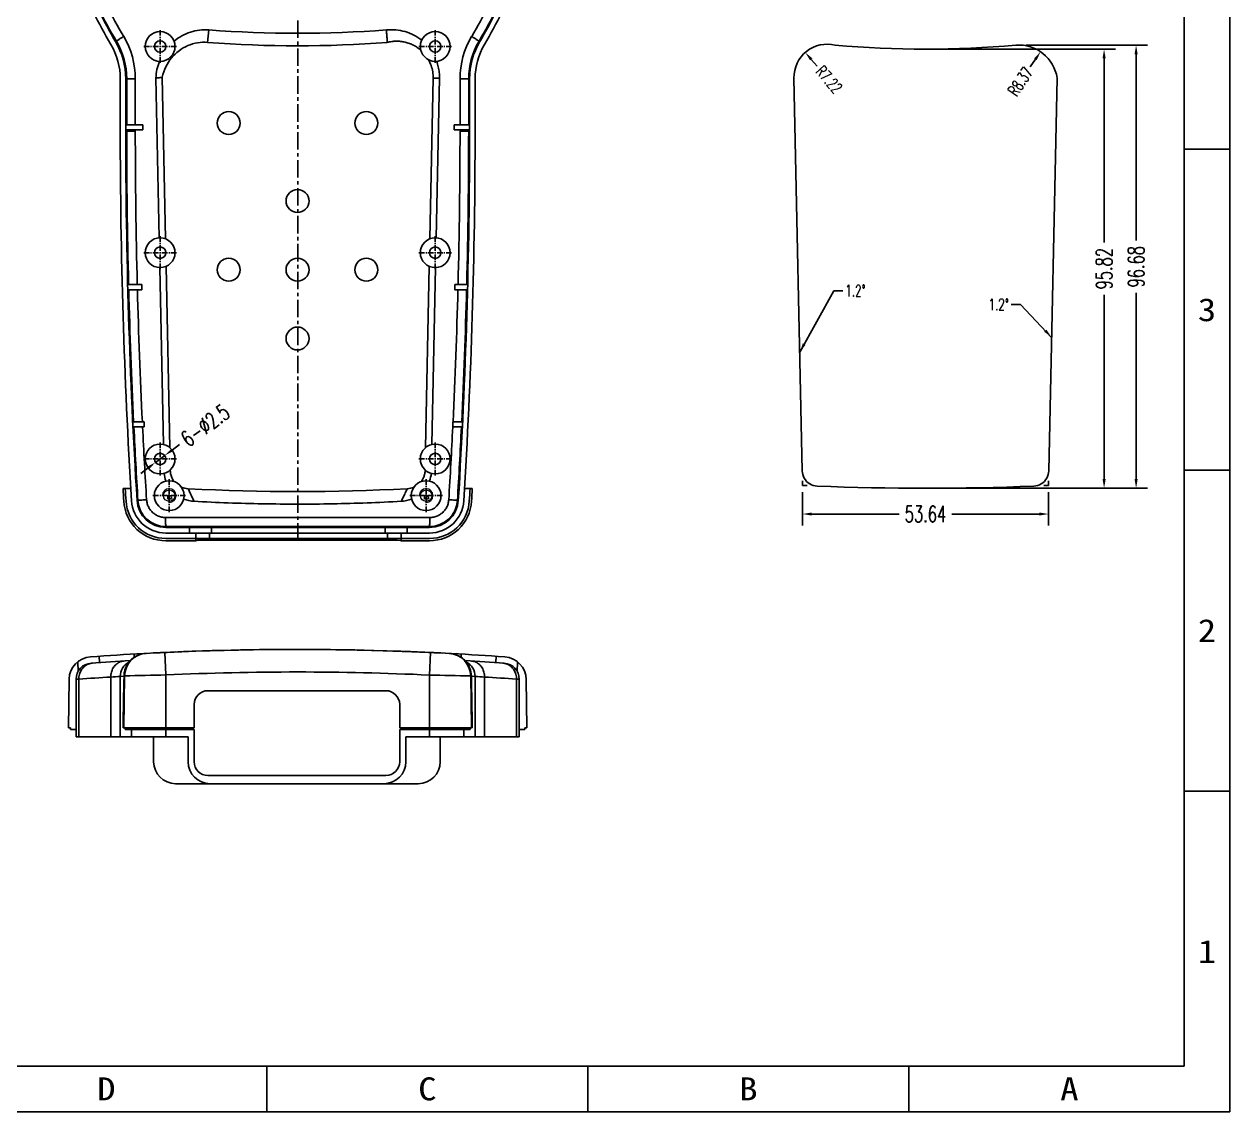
# Model space of a CAD drawing. Header units: millimetres. Extents: x 7503 to 9058, y 3855 to 4325.
# Drawn here: x 7834.4 to 8097.3, y 3855.4 to 4092.8 of the extents above; entities that cross this region are included whole.
import ezdxf
from ezdxf.enums import TextEntityAlignment as Align

# ---------------------------------------------------------------- set-up
doc = ezdxf.new("R2010")
doc.units = ezdxf.units.MM
doc.linetypes.add('CENTER', pattern=[0.6, 0.375, -0.075, 0.075, -0.075])
doc.layers.add('02___PRT_ALL_AXES', color=7, linetype='Continuous')
doc.layers.add('03___PRT_ALL_CURVES', color=7, linetype='Continuous')
doc.layers.add('dim', color=82, linetype='Continuous', lineweight=9)
doc.layers.add('screw', color=33, linetype='Continuous', lineweight=13)
doc.styles.add('romans', font='romans.shx', dxfattribs={"width": 0.67, "bigfont": 'fangsong.shx'})
doc.styles.add('TEXTSTYLE_0', font='txt', dxfattribs={"width": 0.8})
doc.styles.add('TXT', font='txt.shx', dxfattribs={"bigfont": 'gbcbig.shx'})
doc.dimstyles.new('MSTD', dxfattribs={"dimtxt": 3.5, "dimasz": 2, "dimexe": 2.5, "dimexo": 1.5, "dimgap": 1, "dimtad": 0, "dimdsep": 46, "dimtxsty": 'romans', "dimcen": 0, "dimclrd": 5, "dimclre": 5, "dimclrt": 3, "dimadec": 1, "dimazin": 0, "dimtfac": 0.5, "dimtmove": 0, "dimatfit": 3, "dimfxl": 0, "dimarcsym": 0})

# ---------------------------------------------------------------- blocks, each defined once
blk = doc.blocks.new('SUN_6HWZ35TKK40GSGJE8VEUYAXIAKM')
at = {"color": 7, "linetype": 'Continuous'}
for p, q in [((0, 0), (0, 420)), ((-10, 10), (-10, 410)), ((-10, 210), (0, 210)), ((-10, 140), (0, 140)), ((-10, 70), (0, 70)), ((-584, 10), (-10, 10)), ((-210, 0), (-210, 10)), ((-140, 0), (-140, 10)), ((-70, 0), (-70, 10)), ((-594, 0), (0, 0))]:
    blk.add_line(p, q, dxfattribs=at)
at = {"color": 2, "linetype": 'Continuous', "style": 'TEXTSTYLE_0'}
for s, width, p, p2 in [('3', 1.2, (-6.99, 172.5), (-2.99, 172.5)), ('2', 1.2, (-6.99, 102.5), (-2.99, 102.5)), ('1', 2.4, (-6.99, 32.5), (-2.99, 32.5)), ('D', 1.2, (-246.99, 2.53), (-242.99, 2.53)), ('C', 1.2, (-176.99, 2.53), (-172.99, 2.53)), ('B', 1.2, (-106.99, 2.53), (-102.99, 2.53)), ('A', 1.2, (-36.99, 2.53), (-32.99, 2.53))]:
    blk.add_text(s, height=5, dxfattribs=dict(at, width=width)).set_placement(p, p2, align=Align.FIT)
blk = doc.blocks.new('*D6')
at = {"color": 5, "lineweight": -2}
for p, q in [((10690.79, -840.36), (10689.19, -841.55)), ((10685.58, -844.24), (10687.59, -842.75)), ((10683.98, -845.44), (10682.37, -846.63))]:
    blk.add_line(p, q, dxfattribs=at)
at = {"color": 5}
for points in [[(10688.99, -841.29), (10689.39, -841.82), (10687.59, -842.75)], [(10683.78, -845.17), (10684.18, -845.7), (10685.58, -844.24)]]:
    blk.add_solid(points, dxfattribs=at)
at = {"layer": 'Defpoints', "color": 0}
for p in [(10687.59, -842.75), (10685.58, -844.24)]:
    blk.add_point(p, dxfattribs=at)
at = {"color": 3, "insert": (10696.43, -836.16), "char_height": 3.5, "attachment_point": 5, "rotation": 36.6904, "style": 'romans'}
blk.add_mtext('6-∅2.5', dxfattribs=at)
blk = doc.blocks.new('*D15')
at = {"color": 5, "lineweight": -2}
for p, q in [((10875.38, -753.2), (10901.9, -753.2)), ((10899.4, -755.2), (10899.4, -795.86)), ((10899.4, -847.89), (10899.4, -807.24)), ((10854.98, -849.89), (10901.9, -849.89))]:
    blk.add_line(p, q, dxfattribs=at)
at = {"color": 5}
for points in [[(10899.07, -755.2), (10899.74, -755.2), (10899.4, -753.2)], [(10899.07, -847.89), (10899.74, -847.89), (10899.4, -849.89)]]:
    blk.add_solid(points, dxfattribs=at)
at = {"layer": 'Defpoints', "color": 0}
for p in [(10873.88, -753.2), (10853.48, -849.89), (10899.4, -849.89)]:
    blk.add_point(p, dxfattribs=at)
at = {"color": 3, "insert": (10899.4, -801.55), "char_height": 3.5, "attachment_point": 5, "rotation": 90, "style": 'romans'}
blk.add_mtext('96.68', dxfattribs=at)
blk = doc.blocks.new('*D2')
at = {"color": 5, "lineweight": -2}
for p, q in [((10854.98, -754.07), (10894.92, -754.07)), ((10892.42, -756.07), (10892.42, -796.29)), ((10892.42, -847.89), (10892.42, -807.67)), ((10854.98, -849.89), (10894.92, -849.89))]:
    blk.add_line(p, q, dxfattribs=at)
at = {"color": 5}
for points in [[(10892.09, -756.07), (10892.76, -756.07), (10892.42, -754.07)], [(10892.09, -847.89), (10892.76, -847.89), (10892.42, -849.89)]]:
    blk.add_solid(points, dxfattribs=at)
at = {"layer": 'Defpoints', "color": 0}
for p in [(10853.48, -754.07), (10853.48, -849.89), (10892.42, -849.89)]:
    blk.add_point(p, dxfattribs=at)
at = {"color": 3, "insert": (10892.42, -801.98), "char_height": 3.5, "attachment_point": 5, "rotation": 90, "style": 'romans'}
blk.add_mtext('95.82', dxfattribs=at)
blk = doc.blocks.new('*D16')
at = {"color": 5, "lineweight": -2}
for p, q in [((10826.66, -850.76), (10826.66, -858)), ((10880.31, -850.76), (10880.31, -858)), ((10828.66, -855.5), (10847.74, -855.5)), ((10878.31, -855.5), (10859.23, -855.5))]:
    blk.add_line(p, q, dxfattribs=at)
at = {"color": 5}
for points in [[(10828.66, -855.17), (10828.66, -855.84), (10826.66, -855.5)], [(10878.31, -855.17), (10878.31, -855.84), (10880.31, -855.5)]]:
    blk.add_solid(points, dxfattribs=at)
at = {"layer": 'Defpoints', "color": 0}
for p in [(10826.66, -849.26), (10880.31, -849.26), (10880.31, -855.5)]:
    blk.add_point(p, dxfattribs=at)
at = {"color": 3, "insert": (10853.48, -855.5), "char_height": 3.5, "attachment_point": 5, "style": 'romans'}
blk.add_mtext('53.64', dxfattribs=at)
blk = doc.blocks.new('*D17')
at = {"layer": 'Defpoints', "color": 0}
for p in [(10878.57, -754.64), (10873.88, -761.57)]:
    blk.add_point(p, dxfattribs=at)
at = {"layer": 'dim', "color": 5, "lineweight": -2}
blk.add_line((10876.33, -757.95), (10877.45, -756.3), dxfattribs=at)
at = {"layer": 'dim', "color": 5}
blk.add_solid([(10877.17, -756.11), (10877.73, -756.48), (10878.57, -754.64)], dxfattribs=at)
at = {"layer": 'dim', "color": 3, "insert": (10874.17, -761.14), "char_height": 2.5, "attachment_point": 5, "rotation": 55.9548, "style": 'romans'}
blk.add_mtext('R8.37', dxfattribs=at)
blk = doc.blocks.new('*D18')
at = {"layer": 'Defpoints', "color": 0}
for p in [(10827.25, -754.81), (10832.02, -760.23)]:
    blk.add_point(p, dxfattribs=at)
at = {"layer": 'dim', "color": 5, "lineweight": -2}
blk.add_line((10829.89, -757.81), (10828.57, -756.31), dxfattribs=at)
at = {"layer": 'dim', "color": 5}
blk.add_solid([(10828.82, -756.09), (10828.32, -756.53), (10827.25, -754.81)], dxfattribs=at)
at = {"layer": 'dim', "color": 3, "insert": (10832.44, -760.71), "char_height": 2.5, "attachment_point": 5, "rotation": 311.3109, "style": 'romans'}
blk.add_mtext('R7.22', dxfattribs=at)
blk = doc.blocks.new('*D21')
at = {"color": 5, "lineweight": -2}
blk.add_line((10860.95, -686.75), (10861, -684.75), dxfattribs=at)
at = {"color": 5}
blk.add_solid([(10860.67, -684.75), (10861.33, -684.76), (10861.05, -682.76)], dxfattribs=at)
at = {"layer": 'Defpoints', "color": 0}
for p in [(10861.05, -682.76), (10853.47, -982.05)]:
    blk.add_point(p, dxfattribs=at)
at = {"color": 3, "insert": (10860.75, -694.62), "char_height": 3.5, "attachment_point": 5, "rotation": 88.5493, "style": 'romans'}
blk.add_mtext('R299.39', dxfattribs=at)
blk = doc.blocks.new('screw_m3_l')
at = {"layer": 'screw', "color": 1, "linetype": 'CENTER', "ltscale": 1.524}
for p, q in [((-1.65, 0), (1.65, 0)), ((0, -1.65), (0, 1.65))]:
    blk.add_line(p, q, dxfattribs=at)
at = {"layer": 'screw', "color": 33}
blk.add_circle((0, 0), 1.25, dxfattribs=at)
at = {"layer": 'screw', "color": 92}
blk.add_arc((0, 0), 1.5, 270, 180, dxfattribs=at)
at = {"layer": 'screw', "color": 6, "style": 'TXT'}
blk.add_text('M3', height=0.6, dxfattribs=at).set_placement((-0.51, -0.75))

msp = doc.modelspace()

# ---------------------------------------------------------------- linework, layer by layer
at = {"color": 1, "linetype": 'CENTER', "ltscale": 10.158723}
msp.add_line((7894.041, 3980.038), (7894.041, 4183.63), dxfattribs=at)
at = {"color": 7, "linetype": 'Continuous'}
for p, q in [((7874.671, 4091.472), (7874.396, 4088.771)), ((7854.337, 4088.924), (7854.502, 4089.021)), ((7933.745, 4088.924), (7933.58, 4089.021)), ((7855.361, 4080.814), (7855.361, 4069.389)), ((7856.561, 4069.389), (7856.561, 4080.814)), ((7856.561, 4080.814), (7858.641, 4080.814)), ((7856.754, 4080.814), (7856.754, 4070.762)), ((7858.641, 4080.814), (7858.641, 4070.762)), ((7863.131, 4081), (7863.844, 4046.126)), ((7864.503, 4081.163), (7865.229, 4045.907)), ((7922.858, 4045.909), (7923.581, 4080.975)), ((7924.958, 4080.945), (7923.581, 4080.975)), ((7924.245, 4046.125), (7924.958, 4080.945)), ((7931.521, 4080.814), (7929.44, 4080.814)), ((7929.44, 4070.762), (7929.44, 4080.814)), ((7931.327, 4070.762), (7931.327, 4080.814)), ((7931.521, 4080.814), (7931.521, 4069.389)), ((7932.721, 4069.389), (7932.721, 4080.814)), ((8004.053, 3995.314), (8002.258, 4080.993)), ((8059.624, 4080.993), (8057.829, 3995.314)), ((7860.26, 4070.762), (7856.562, 4070.762)), ((7860.26, 4069.662), (7860.26, 4070.762)), ((7931.52, 4070.762), (7928.141, 4070.762)), ((7928.141, 4070.762), (7928.141, 4069.662)), ((7856.561, 4069.389), (7858.641, 4069.389)), ((7856.562, 4069.662), (7860.26, 4069.662)), ((7856.754, 4069.662), (7856.754, 4069.389)), ((7858.641, 4069.662), (7858.641, 4069.389)), ((7928.141, 4069.662), (7931.52, 4069.662)), ((7929.44, 4069.389), (7929.44, 4069.662)), ((7931.521, 4069.389), (7929.44, 4069.389)), ((7931.327, 4069.389), (7931.327, 4069.662)), ((7863.977, 4039.633), (7864.768, 4001.05)), ((7865.353, 4039.908), (7866.168, 4000.339)), ((7921.919, 4000.343), (7922.734, 4039.906)), ((7923.321, 4001.051), (7924.112, 4039.633)), ((7860.06, 4035.912), (7857.035, 4035.912)), ((7860.06, 4034.812), (7860.06, 4035.912)), ((7931.097, 4035.912), (7928.341, 4035.912)), ((7928.341, 4035.912), (7928.341, 4034.812)), ((7857.014, 4034.812), (7860.06, 4034.812)), ((7928.341, 4034.812), (7931.014, 4034.812)), ((7858.135, 4004.862), (7860.56, 4004.862)), ((7860.56, 4005.962), (7858.143, 4005.962)), ((7860.56, 4004.862), (7860.56, 4005.962)), ((7930, 4005.962), (7927.841, 4005.962)), ((7927.841, 4005.962), (7927.841, 4004.862)), ((7927.841, 4004.862), (7929.883, 4004.862)), ((7866.002, 3995.29), (7866.272, 3995.296)), ((7866.268, 3995.515), (7866.272, 3995.296)), ((7921.815, 3995.297), (7921.819, 3995.51)), ((7922.079, 3995.291), (7921.815, 3995.297)), ((7855.959, 3991.411), (7856.454, 3991.411)), ((7856.453, 3991.432), (7857.655, 3991.432)), ((7930.427, 3991.432), (7931.63, 3991.432)), ((7931.628, 3991.411), (7932.123, 3991.411)), ((8004.12, 3992.121), (8004.099, 3993.121)), ((8057.762, 3992.121), (8057.783, 3993.121)), ((7859.012, 3988.849), (7859.207, 3988.861)), ((7929.07, 3988.849), (7928.874, 3988.861)), ((7865.208, 3985.131), (7922.874, 3985.131)), ((7865.3, 3983.131), (7870.451, 3983.135)), ((7865.3, 3982.932), (7865.3, 3983.131)), ((7865.3, 3982.932), (7922.782, 3982.932)), ((7865.3, 3981.732), (7922.782, 3981.732)), ((7870.451, 3983.135), (7875.251, 3983.137)), ((7870.451, 3982.932), (7870.451, 3981.732)), ((7871.801, 3980.038), (7871.801, 3981.732)), ((7874.801, 3980.165), (7874.801, 3981.732)), ((7875.251, 3983.137), (7902.201, 3983.141)), ((7875.251, 3982.932), (7875.251, 3981.732)), ((7902.201, 3983.141), (7910.201, 3983.138)), ((7909.201, 3983.041), (7903.201, 3983.041)), ((7903.201, 3982.978), (7909.201, 3982.978)), ((7910.201, 3983.138), (7913.151, 3983.137)), ((7913.151, 3983.137), (7917.951, 3983.135)), ((7913.151, 3981.732), (7913.151, 3982.932)), ((7913.601, 3980.165), (7913.601, 3981.732)), ((7916.601, 3980.038), (7916.601, 3981.732)), ((7917.951, 3983.135), (7922.782, 3983.131)), ((7917.951, 3981.732), (7917.951, 3982.932)), ((7922.782, 3982.932), (7922.782, 3983.131)), ((7865.3, 3980.532), (7922.782, 3980.532)), ((7871.801, 3980.038), (7865.3, 3980.038)), ((7913.601, 3980.165), (7874.801, 3980.165)), ((7922.782, 3980.038), (7916.601, 3980.038)), ((7850.771, 3954.864), (7850.797, 3953.462)), ((7858.406, 3955.341), (7858.406, 3954.623)), ((7865.3, 3950.765), (7865.071, 3955.681)), ((7922.782, 3950.75), (7923.013, 3955.666)), ((7929.676, 3954.606), (7929.676, 3955.323)), ((7937.311, 3954.842), (7937.285, 3953.462)), ((7846.108, 3953.661), (7846.15, 3951.486)), ((7941.974, 3953.638), (7941.932, 3951.486)), ((7844.047, 3939.24), (7844.214, 3949.821)), ((7846.312, 3949.868), (7845.741, 3949.844)), ((7845.741, 3949.844), (7845.741, 3937.24)), ((7846.312, 3949.868), (7846.312, 3937.24)), ((7853.305, 3950.311), (7853.305, 3937.24)), ((7855.361, 3950.459), (7856.171, 3950.503)), ((7855.361, 3950.459), (7855.361, 3937.24)), ((7856.123, 3939.24), (7856.301, 3950.569)), ((7856.301, 3950.569), (7856.173, 3950.562)), ((7865.3, 3937.24), (7865.3, 3950.765)), ((7922.782, 3937.24), (7922.782, 3950.75)), ((7931.959, 3939.24), (7931.781, 3950.552)), ((7931.91, 3950.545), (7931.781, 3950.552)), ((7931.911, 3950.503), (7932.721, 3950.459)), ((7932.721, 3950.459), (7932.721, 3937.24)), ((7934.777, 3950.311), (7934.777, 3937.24)), ((7942.341, 3949.844), (7941.77, 3949.868)), ((7941.77, 3949.868), (7941.77, 3937.24)), ((7942.341, 3949.844), (7942.341, 3937.24)), ((7944.035, 3939.24), (7943.869, 3949.798)), ((7874.481, 3947.34), (7913.281, 3947.34)), ((7871.481, 3939.24), (7871.481, 3944.34)), ((7916.281, 3939.24), (7916.281, 3944.34)), ((7844.047, 3939.24), (7844.541, 3939.24)), ((7844.541, 3939.24), (7844.541, 3938.84)), ((7844.541, 3938.84), (7845.741, 3938.84)), ((7855.959, 3939.24), (7871.481, 3939.24)), ((7856.454, 3939.24), (7856.453, 3938.84)), ((7856.453, 3938.84), (7871.481, 3938.84)), ((7856.616, 3938.84), (7856.616, 3939.24)), ((7857.814, 3938.84), (7857.814, 3937.24)), ((7871.481, 3938.84), (7871.481, 3931.84)), ((7916.281, 3939.24), (7932.123, 3939.24)), ((7916.281, 3938.84), (7916.281, 3931.84)), ((7916.281, 3938.84), (7931.63, 3938.84)), ((7930.268, 3938.84), (7930.268, 3937.24)), ((7931.466, 3938.84), (7931.466, 3939.24)), ((7931.63, 3938.84), (7931.628, 3939.24)), ((7942.341, 3938.84), (7943.541, 3938.84)), ((7943.541, 3939.24), (7943.541, 3938.84)), ((7943.541, 3939.24), (7944.035, 3939.24)), ((7870.131, 3937.24), (7845.741, 3937.24)), ((7862.631, 3937.24), (7862.631, 3931.84)), ((7870.131, 3937.24), (7870.131, 3931.84)), ((7917.631, 3937.24), (7917.631, 3931.84)), ((7942.341, 3937.24), (7917.631, 3937.24)), ((7925.131, 3937.24), (7925.131, 3931.84)), ((7913.281, 3928.84), (7874.481, 3928.84)), ((7920.331, 3927.04), (7867.431, 3927.04))]:
    msp.add_line(p, q, dxfattribs=at)
for p in [(8087.309, 3921.448), (7987.309, 3865.448)]:
    msp.add_line(p, (8087.309, 3865.448))
for centre in [(7864.041, 4087.882), (7924.041, 4087.882), (7864.041, 4042.882), (7924.041, 4042.882), (7864.041, 3997.882), (7924.041, 3997.882)]:
    msp.add_circle(centre, 1.25)
at = {"color": 7}
for centre in [(7879.011, 4071.162), (7909.011, 4071.162), (7894.011, 4054.162), (7879.011, 4039.162), (7894.011, 4039.162), (7909.011, 4039.162), (7894.011, 4024.162)]:
    msp.add_circle(centre, 2.5, dxfattribs=at)
at = {"color": 7, "linetype": 'Continuous'}
for centre, radius, start, end in [((7937.857, 4138.449), 98.3, 201.36295, 210.66664), ((7937.857, 4138.449), 97.1, 201.36295, 210.66664), ((7937.799, 4138.468), 96.868, 201.38641, 210.69435), ((7937.502, 4138.521), 94.744, 201.45024, 210.77621), ((7850.585, 4138.517), 94.737, 329.22365, 338.55031), ((7850.285, 4138.467), 96.866, 329.30578, 338.61385), ((7850.225, 4138.449), 97.1, 329.33336, 338.63705), ((7850.225, 4138.449), 98.3, 329.33336, 338.63705), ((7894.016, 4353.226), 262.464, 265.77293, 274.23346), ((7840.66, 4080.814), 15.9, 0, 30.66664), ((7840.677, 4080.814), 16.077, 359.99976, 30.69724), ((7840.61, 4080.813), 18.03, 0.00281, 30.78482), ((7894.026, 4342.265), 254.253, 265.57134, 274.41069), ((7947.475, 4080.812), 18.036, 149.21947, 179.99312), ((7947.405, 4080.814), 16.077, 149.30267, 180.0006), ((7947.422, 4080.814), 15.9, 149.33336, 180), ((8009.477, 4081.144), 7.22, 75.80081, 181.19972), ((7840.66, 4080.814), 14.7, 0, 30.66664), ((7947.422, 4080.814), 14.7, 149.33336, 180), ((8030.941, 4320.295), 232.985, 265.15131, 274.84869), ((8051.341, 4079.807), 8.367, 8.15118, 94.8483), ((7874.39, 4080.505), 11.27, 158.50477, 177.48405), ((9180.953, 4069.389), 1325.592, 180, 183.486476), ((9180.953, 4069.389), 1324.392, 180, 183.486476), ((9179.79, 4069.389), 1323.036, 180.000005, 181.449933), ((9175.477, 4069.389), 1316.836, 180.000007, 181.456764), ((6612.6, 4069.389), 1316.84, 358.543244, 359.999996), ((6607.129, 4069.389), 1324.392, 356.513524, 0), ((6607.129, 4069.389), 1325.592, 356.513524, 0), ((6608.286, 4069.389), 1323.041, 358.550076, 359.999998), ((9179.866, 4069.391), 1323.112, 181.497589, 182.747787), ((9175.575, 4069.392), 1316.934, 181.504656, 182.760727), ((6612.496, 4069.392), 1316.944, 357.239294, 358.495355), ((6608.205, 4069.391), 1323.122, 357.252235, 358.502423), ((9179.975, 4069.396), 1323.22, 182.795469, 183.489368), ((9175.699, 4069.398), 1317.058, 182.808639, 183.500495), ((6608.097, 4069.396), 1323.231, 356.51066, 357.204553), ((7871.488, 3995.397), 6.603, 185.60638, 200.82068), ((7916.584, 3995.4), 6.62, 339.19591, 354.36914), ((9180.953, 4069.389), 1327.286, 183.368066, 183.486476), ((9180.953, 4069.389), 1326.793, 183.368414, 183.486476), ((7870.374, 3995.559), 4.182, 246.75593, 267.16016), ((7894.069, 4470.108), 479.322, 267.14161, 272.85182), ((7917.713, 3995.546), 4.171, 272.79741, 293.17745), ((6607.129, 4069.389), 1326.793, 356.513524, 356.631586), ((6607.129, 4069.389), 1327.286, 356.513524, 356.631934), ((8030.941, 4560.48), 568.991, 267.29819, 267.39888), ((8030.941, 4560.48), 568.991, 267.6207, 272.3793), ((8030.941, 4560.48), 568.991, 272.60112, 272.70181), ((7865.3, 3989.232), 9.194, 183.48648, 270), ((7865.3, 3989.232), 8.7, 183.48648, 270), ((7865.3, 3989.232), 7.5, 183.48648, 270), ((7865.3, 3989.232), 6.3, 183.48648, 270), ((7865.297, 3989.232), 6.101, 183.48953, 270.02874), ((7871.776, 3995.636), 6.991, 248.41781, 267.14208), ((7916.313, 3995.616), 6.976, 272.77724, 291.58645), ((7922.785, 3989.232), 6.101, 269.97127, 356.51078), ((7922.782, 3989.232), 6.3, 270, 356.51352), ((7922.782, 3989.232), 7.5, 270, 356.51352), ((7922.782, 3989.232), 8.7, 270, 356.51352), ((7922.782, 3989.232), 9.194, 270, 356.51352), ((7849.213, 3949.742), 5, 94.09841, 179.1), ((7893.881, 3326.342), 629.998, 93.043608, 94.098409), ((7861.295, 3950.496), 4.995, 93.0418, 179.16783), ((7893.881, 3326.342), 629.998, 86.96608, 93.004588), ((7926.787, 3950.479), 4.995, 0.83194, 86.92853), ((7893.881, 3326.342), 629.998, 85.872208, 86.927308), ((7938.87, 3949.719), 5, 0.9, 85.87221), ((7849.241, 3949.844), 3.5, 94.09513, 180), ((7893.881, 3326.342), 628.598, 93.315651, 94.095134), ((7858.861, 3950.459), 3.5, 117.81719, 179.99999), ((7926.898, 3950.448), 5.013, 1.10897, 43.34269), ((7894.201, 3326.342), 628.598, 85.904866, 86.683087), ((7929.221, 3950.459), 3.5, 360, 62.54864), ((7938.841, 3949.844), 3.5, 359.99999, 85.90478), ((7892.245, 3279.637), 671.803, 93.322927, 93.920553), ((7883.64, 3543.367), 408.073, 93.97378, 94.26318), ((7928.853, 832.914), 3118.499, 91.167737, 91.333116), ((7893.881, 3326.421), 624.998, 87.349621, 92.621073), ((7858.538, 833.997), 3117.415, 88.653717, 88.819158), ((7904.394, 3542.696), 408.745, 85.73705, 86.02598), ((7895.837, 3279.637), 671.803, 86.079447, 86.677073), ((7874.481, 3944.34), 3, 90, 180), ((7913.281, 3944.34), 3, 0, 90), ((7867.431, 3931.84), 4.8, 180, 270), ((7874.931, 3931.84), 4.8, 180, 270), ((7874.481, 3931.84), 3, 180, 270), ((7912.831, 3931.84), 4.8, 270, 0), ((7913.281, 3931.84), 3, 270, 0), ((7920.331, 3931.84), 4.8, 270, 0)]:
    msp.add_arc(centre, radius, start, end, dxfattribs=at)
for centre, major_axis, ratio, start_param, end_param in [((7903.201, 3983.025), (1, 0), 0.0157093, 1.5707963, 3.1415927), ((7903.201, 3982.994), (1, 0), 0.0157093, -3.1415927, -1.5707963), ((7909.201, 3983.025), (1, 0), 0.0157093, 0, 1.5707963), ((7909.201, 3982.994), (1, 0), 0.0157093, -1.5707963, 0), ((7874.801, 3980.118), (3, 0), 0.0157093, 1.5707963, 3.1415927), ((7913.601, 3980.118), (3, 0), 0.0157093, 6.2831853, 7.8539816), ((9180.953, -6036.514), (0, 28316.37), 0.0499979, 1.2103454, 1.2107727), ((6607.129, -6036.514), (0, 28316.37), 0.0499979, -1.2107727, -1.2103461)]:
    msp.add_ellipse(centre, major_axis=major_axis, ratio=ratio, start_param=start_param, end_param=end_param, dxfattribs=at)
for points, start_tangent, end_tangent in [([(7874.67, 4091.472), (7872.649, 4091.429), (7870.655, 4090.997), (7868.772, 4090.189), (7867.079, 4089.037)], (-0.9971922, 0.0748848), (-0.7695819, -0.6385482)), ([(7921.081, 4089.225), (7919.365, 4090.346), (7917.45, 4091.117), (7915.427, 4091.496), (7913.392, 4091.474)], (-0.7795384, 0.6263544), (-0.9940028, -0.1093548)), ([(7913.579, 4088.765), (7913.521, 4089.66), (7913.458, 4090.563), (7913.392, 4091.474)], (-0.0608063, 0.9981496), (-0.0729356, 0.9973367)), ([(7854.502, 4089.021), (7854.62, 4089.118)], (-0.0667017, 0.997773), (0.9191434, 0.3939231)), ([(7854.62, 4089.118), (7854.962, 4089.343), (7855.479, 4089.666), (7856.1, 4090.041)], (0.9191434, 0.3939231), (0.8590723, 0.5118543)), ([(7874.393, 4088.771), (7872.205, 4088.671), (7870.086, 4088.051), (7868.167, 4086.943), (7866.544, 4085.39), (7865.298, 4083.45), (7864.503, 4081.163)], (-0.9972401, 0.074244), (-0.2180548, -0.9759365)), ([(7920.901, 4087.044), (7920.128, 4087.645), (7919.287, 4088.145), (7918.391, 4088.538), (7917.454, 4088.82), (7916.49, 4088.985), (7915.513, 4089.031), (7914.538, 4088.957), (7913.579, 4088.765)], (-0.7496417, 0.6618439), (-0.9663474, -0.2572406)), ([(7933.462, 4089.118), (7933.12, 4089.343), (7932.602, 4089.666), (7931.98, 4090.041)], (-0.9195, 0.39309), (-0.859088, 0.5118279)), ([(7933.58, 4089.021), (7933.462, 4089.118)], (0.0633044, 0.9979943), (-0.9195, 0.39309)), ([(7923.581, 4080.975), (7923.485, 4082.349), (7923.144, 4083.708), (7922.568, 4084.985)], (0.020479, 0.9997903), (-0.4911388, 0.8710813)), ([(7924.958, 4080.945), (7924.907, 4082.186), (7924.702, 4083.432), (7924.347, 4084.646)], (0.0205066, 0.9997897), (-0.3386516, 0.9409118)), ([(7863.131, 4081), (7863.599, 4081.043), (7864.057, 4081.095), (7864.503, 4081.163)], (0.9962898, 0.086062), (0.9844604, 0.1756069)), ([(7926.983, 3988.982), (7927.444, 3996.921), (7927.85, 4004.862)], (0.0610566, 0.9981343), (0.0489999, 0.9987988)), ([(7866.272, 3995.296), (7866.379, 3994.466), (7866.664, 3993.673), (7867.117, 3992.949)], (0.0202415, -0.9997951), (0.6171904, -0.7868138)), ([(7920.973, 3992.951), (7921.424, 3993.675), (7921.708, 3994.467), (7921.815, 3995.297)], (0.6161544, 0.7876254), (0.0200665, 0.9997986)), ([(8007.32, 3991.979), (8005.695, 3992.466), (8004.506, 3993.679), (8004.053, 3995.314)], (-0.9991379, 0.0415137), (-0.0209426, 0.9997807)), ([(8057.829, 3995.314), (8057.377, 3993.679), (8056.188, 3992.466), (8054.563, 3991.979)], (-0.0209422, -0.9997807), (-0.9991379, -0.041514)), ([(7871.427, 3988.653), (7871.016, 3989.564), (7870.596, 3990.474), (7870.167, 3991.383)], (-0.410408, 0.911902), (-0.4352567, 0.9003064)), ([(7916.651, 3988.648), (7917.065, 3989.56), (7917.486, 3990.471), (7917.917, 3991.38)], (0.4098678, 0.912145), (0.4326852, 0.9015451)), ([(7859.207, 3988.861), (7859.358, 3988.872)], (0.9656865, 0.2597107), (0.9999918, 0.0040399)), ([(7859.358, 3988.872), (7859.766, 3988.899), (7860.374, 3988.938), (7861.098, 3988.982)], (0.9999918, 0.0040399), (0.9981358, 0.0610325)), ([(7861.098, 3988.982), (7861.246, 3988.115), (7861.578, 3987.295), (7862.079, 3986.565), (7862.726, 3985.959), (7863.488, 3985.505), (7864.329, 3985.225), (7865.208, 3985.131)], (0.0612639, -0.9981216), (0.9999999, 0.0005341)), ([(7871.427, 3988.653), (7886.375, 3988.106), (7901.682, 3988.104), (7916.651, 3988.648)], (0.9984291, -0.05603), (0.9984478, 0.0556957)), ([(7922.874, 3985.131), (7923.752, 3985.225), (7924.593, 3985.505), (7925.355, 3985.959), (7926.002, 3986.565), (7926.503, 3987.295), (7926.835, 3988.115), (7926.983, 3988.982)], (0.9999999, -0.0005145), (0.0612515, 0.9981224)), ([(7928.724, 3988.872), (7928.316, 3988.899), (7927.707, 3988.938), (7926.983, 3988.982)], (-0.9999896, 0.00456), (-0.998136, 0.0610286)), ([(7928.874, 3988.861), (7928.724, 3988.872)], (-0.9661894, 0.2578332), (-0.9999896, 0.00456)), ([(7865.265, 3983.292), (7865.235, 3983.728), (7865.215, 3984.373), (7865.208, 3985.131)], (0.0804376, 0.9967596), (-0.0007247, 0.9999997)), ([(7865.3, 3983.131), (7865.265, 3983.292)], (-0.946856, 0.3216578), (0.0804376, 0.9967596)), ([(7922.782, 3983.131), (7922.817, 3983.293)], (0.9457566, 0.3248761), (-0.0823688, 0.9966019)), ([(7922.817, 3983.293), (7922.846, 3983.728), (7922.866, 3984.373), (7922.874, 3985.131)], (-0.0823688, 0.9966019), (0.0007178, 0.9999997)), ([(7860.859, 3955.474), (7860.237, 3955.399), (7859.527, 3955.206), (7858.804, 3954.883), (7858.13, 3954.442), (7857.544, 3953.9)], (-0.9986253, -0.0524159), (-0.6873023, -0.7263715)), ([(7930.538, 3953.892), (7929.952, 3954.426), (7929.28, 3954.866), (7928.558, 3955.189), (7927.848, 3955.381), (7927.225, 3955.457)], (-0.6872783, 0.7263942), (-0.9985984, 0.0529272)), ([(7846.312, 3949.868), (7846.448, 3950.905), (7846.866, 3951.849), (7847.526, 3952.615), (7848.371, 3953.134), (7849.323, 3953.359)], (-0.0094297, 0.9999555), (0.9974844, 0.0708869)), ([(7853.305, 3950.311), (7853.426, 3951.357), (7853.813, 3952.308), (7854.428, 3953.076), (7855.216, 3953.59), (7856.105, 3953.804)], (-0.01566, 0.9998774), (0.9981926, 0.0600962)), ([(7857.522, 3953.888), (7856.959, 3953.163), (7856.539, 3952.348), (7856.273, 3951.47), (7856.173, 3950.562)], (-0.6873023, -0.7263715), (-0.0188418, -0.9998225)), ([(7934.777, 3950.311), (7934.656, 3951.357), (7934.27, 3952.308), (7933.654, 3953.076), (7932.866, 3953.59), (7931.977, 3953.804)], (0.0156596, 0.9998774), (-0.9981934, 0.060082)), ([(7941.77, 3949.868), (7941.634, 3950.905), (7941.216, 3951.849), (7940.556, 3952.615), (7939.711, 3953.134), (7938.759, 3953.359)], (0.0094295, 0.9999555), (-0.9974845, 0.0708853))]:
    msp.add_spline(points, degree=3, dxfattribs=dict(at, start_tangent=start_tangent, end_tangent=end_tangent))
at = {"layer": '02___PRT_ALL_AXES', "color": 1, "linetype": 'CENTER', "ltscale": 3.302}
for p, q in [((7864.041, 4084.307), (7864.041, 4091.457)), ((7924.041, 4084.307), (7924.041, 4091.457)), ((7860.466, 4087.882), (7867.616, 4087.882)), ((7920.466, 4087.882), (7927.616, 4087.882)), ((7864.041, 4039.307), (7864.041, 4046.457)), ((7924.041, 4039.307), (7924.041, 4046.457)), ((7860.466, 4042.882), (7867.616, 4042.882)), ((7920.466, 4042.882), (7927.616, 4042.882)), ((7864.041, 3994.307), (7864.041, 4001.457)), ((7924.041, 3994.307), (7924.041, 4001.457)), ((7860.466, 3997.882), (7867.616, 3997.882)), ((7920.466, 3997.882), (7927.616, 3997.882)), ((7866.041, 3986.307), (7866.041, 3993.457)), ((7922.041, 3986.307), (7922.041, 3993.457)), ((7862.466, 3989.882), (7869.616, 3989.882)), ((7918.466, 3989.882), (7925.616, 3989.882))]:
    msp.add_line(p, q, dxfattribs=at)
at = {"layer": '02___PRT_ALL_AXES', "color": 7, "linetype": 'Continuous'}
for centre in [(7864.041, 4087.882), (7924.041, 4087.882), (7864.041, 4042.882), (7924.041, 4042.882), (7864.041, 3997.882), (7924.041, 3997.882), (7866.041, 3989.882), (7922.041, 3989.882)]:
    msp.add_circle(centre, 3.25, dxfattribs=at)
at = {"layer": '03___PRT_ALL_CURVES', "color": 40, "linetype": 'Continuous'}
for p, q in [((7862.545, 3955.56), (7864.157, 3955.639)), ((7864.208, 3955.641), (7865.442, 3955.698)), ((7866.381, 3955.74), (7867.49, 3955.787)), ((7868.749, 3955.839), (7871.577, 3955.945)), ((7871.577, 3955.945), (7874.602, 3956.045)), ((7884.248, 3956.267), (7871.799, 3955.953)), ((7874.602, 3956.045), (7884.353, 3956.268)), ((7884.353, 3956.268), (7887.556, 3956.309)), ((7900.526, 3956.305), (7903.789, 3956.262)), ((7903.789, 3956.262), (7913.48, 3956.035)), ((7916.283, 3955.942), (7903.891, 3956.261)), ((7913.48, 3956.035), (7916.504, 3955.934)), ((7916.504, 3955.934), (7919.331, 3955.826)), ((7920.591, 3955.774), (7921.701, 3955.726)), ((7922.64, 3955.684), (7923.881, 3955.626)), ((7923.926, 3955.624), (7925.538, 3955.545))]:
    msp.add_line(p, q, dxfattribs=at)
for centre, radius, start, end in [((7893.881, 3326.342), 629.998, 92.008694, 92.577184), ((7893.881, 3326.374), 629.967, 89.120407, 90.845032), ((7893.881, 3326.342), 629.998, 87.393744, 87.962245)]:
    msp.add_arc(centre, radius, start, end, dxfattribs=at)
for major_axis, start_param, end_param in [((629.998, 0), 1.618632, 1.6205579), ((629.998, 0), 1.6179541, 1.6186275), ((629.998, 0), 7.898962, 7.9010455), ((-629.998, 0), 4.6648131, 4.6660696), ((-629.998, 0), -1.6191349, -1.6184646), ((-629.998, 0), -1.6210654, -1.6191395)]:
    msp.add_ellipse((7893.881, 3326.342), major_axis=major_axis, ratio=1, start_param=start_param, end_param=end_param, dxfattribs=at)

# ---------------------------------------------------------------- block references
msp.add_blockref('SUN_6HWZ35TKK40GSGJE8VEUYAXIAKM', (8097.309, 3855.448))
at = {"layer": 'screw'}
for p in [(7866.041, 3989.882), (7922.041, 3989.882)]:
    msp.add_blockref('screw_m3_l', p, dxfattribs=at)

# ---------------------------------------------------------------- texts
at = {"layer": 'dim', "color": 3, "char_height": 2.5, "style": 'romans'}
for insert, attachment_point in [((8013.42, 4034.599), 4), ((8049.119, 4031.588), 6)]:
    msp.add_mtext('1.2%%d', dxfattribs=dict(at, insert=insert, attachment_point=attachment_point))

# ---------------------------------------------------------------- dimensions: what is measured, and where the dimension line sits
dim = msp.add_radius_dim(center=(8030.93, 3859.332), mpoint=(8038.509, 4158.623), dimstyle='MSTD', override={"dimtmove": 1})
dim.commit()
dim.dimension.update_dxf_attribs({"geometry": '*D21', "text_midpoint": (8038.209, 4146.759), "dimtype": 132, "insert": (-2822.543, 4841.378)})
dim = msp.add_linear_dim(base=(8076.8591, 3991.489), p1=(8051.3412, 4088.1737), p2=(8030.9412, 3991.489), angle=90, dimstyle='MSTD')
dim.commit()
dim.dimension.update_dxf_attribs({"geometry": '*D15', "text_midpoint": (8076.8591, 4039.8313), "dimtype": 128, "insert": (-2822.543, 4841.3777)})
dim = msp.add_linear_dim(base=(8069.881, 3991.489), p1=(8030.941, 4087.31), p2=(8030.941, 3991.489), angle=90, dimstyle='MSTD')
dim.commit()
dim.dimension.update_dxf_attribs({"geometry": '*D2', "text_midpoint": (8069.881, 4039.399), "insert": (-2822.543, 4841.378)})
dim = msp.add_diameter_dim_2p(p1=(7863.039, 3997.135), p2=(7865.043, 3998.629), text='6-<>', dimstyle='MSTD')
dim.commit()
dim.dimension.update_dxf_attribs({"geometry": '*D6', "text_midpoint": (7873.888, 4005.219), "insert": (-2822.543, 4841.378)})
dim = msp.add_linear_dim(base=(8057.762, 3985.876), p1=(8004.12, 3992.121), p2=(8057.762, 3992.121), dimstyle='MSTD')
dim.commit()
dim.dimension.update_dxf_attribs({"geometry": '*D16', "text_midpoint": (8030.941, 3985.876), "insert": (-2822.543, 4841.378)})
at = {"layer": 'dim'}
for center, mpoint, picture, middle in [((8009.477, 4081.144), (8004.711, 4086.567), '*D18', (8009.893, 4080.671)), ((8051.341, 4079.807), (8056.026, 4086.739), '*D17', (8051.631, 4080.235))]:
    dim = msp.add_radius_dim(center=center, mpoint=mpoint, dimstyle='MSTD', override={"dimtxt": 2.5, "dimexe": 0.49975, "dimexo": 0.49975, "dimgap": 0.49975}, dxfattribs=at)
    dim.commit()
    dim.dimension.update_dxf_attribs({"geometry": picture, "text_midpoint": middle, "dimtype": 132, "insert": (-2822.543, 4841.378)})

# ---------------------------------------------------------------- leaders
at = {"layer": 'dim', "annotation_type": 0, "has_hookline": 1, "text_width": 3.908}
for points, hookline_direction in [([(8003.511, 4021.179), (8010.92, 4034.599), (8012.92, 4034.599)], 0), ([(8058.439, 4024.42), (8051.619, 4031.588), (8049.619, 4031.588)], 1)]:
    msp.add_leader(points, dimstyle='MSTD', override={"dimtxt": 2.5, "dimexe": 0.49975, "dimexo": 0.49975, "dimgap": 0.49975}, dxfattribs=dict(at, hookline_direction=hookline_direction))

doc.saveas('drawing.dxf')
